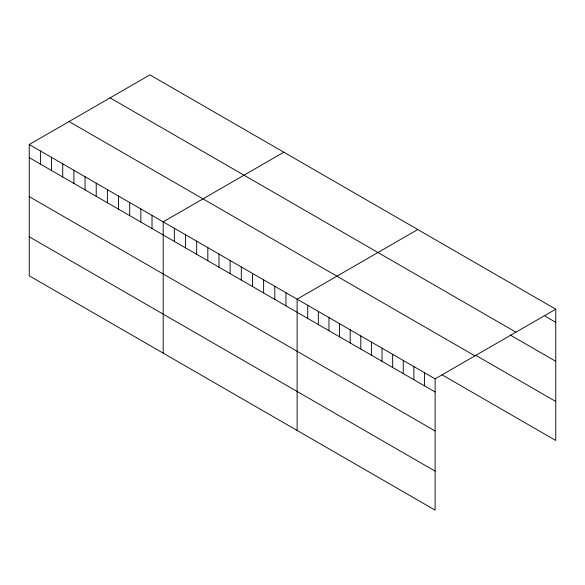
<?xml version="1.0" encoding="UTF-8"?>
<svg xmlns="http://www.w3.org/2000/svg" width="585" height="585" viewBox="0 0 585 585"><rect width="100%" height="100%" fill="white"/><g stroke="black" fill="none" stroke-linecap="round" stroke-linejoin="round"><path stroke-width="0.88" d="M29.25 144.524L435.108 378.846L435.108 510.127L29.25 275.806L29.25 144.524L149.892 74.873L555.75 309.194L555.75 440.476L442.019 374.809M283.827 152.202L163.186 221.854L163.186 353.128M417.756 229.525L297.114 299.176L297.114 430.458M435.108 378.846L555.75 309.194M545.132 316.178L555.75 322.313M110.082 97.863L515.941 332.178M510.259 335.037L555.75 361.303M475.378 355.08L555.75 401.478M69.059 121.541L474.918 355.863M29.25 157.643L435.108 391.965M29.25 196.633L435.108 430.955M29.25 236.808L435.108 471.13M424.491 372.718L424.491 385.837M413.88 366.59L413.88 379.702M403.262 360.462L403.262 373.574M392.652 354.334L392.652 367.446M382.034 348.207L382.034 361.318M371.416 342.079L371.416 355.19M360.806 335.951L360.806 349.062M350.188 329.823L350.188 342.934M339.578 323.695L339.578 336.806M328.96 317.567L328.96 330.679M318.35 311.432L318.35 324.551M307.732 305.304L307.732 318.423M285.955 292.734L285.955 305.845M274.796 286.292L274.796 299.403M263.63 279.849L263.63 292.961M252.471 273.407L252.471 286.518M241.312 266.957L241.312 280.076M230.146 260.515L230.146 273.626M218.987 254.073L218.987 267.184M207.829 247.63L207.829 260.742M196.67 241.188L196.67 254.299M185.504 234.739L185.504 247.857M174.345 228.296L174.345 241.408M152.02 215.412L152.02 228.523M140.861 208.962L140.861 222.081M129.702 202.52L129.702 215.638M118.536 196.077L118.536 209.189M107.377 189.635L107.377 202.746M96.218 183.193L96.218 196.304M85.059 176.743L85.059 189.862M73.893 170.301L73.893 183.419M62.734 163.858L62.734 176.97M51.575 157.416L51.575 170.527M40.409 150.974L40.409 164.085"/></g></svg>
